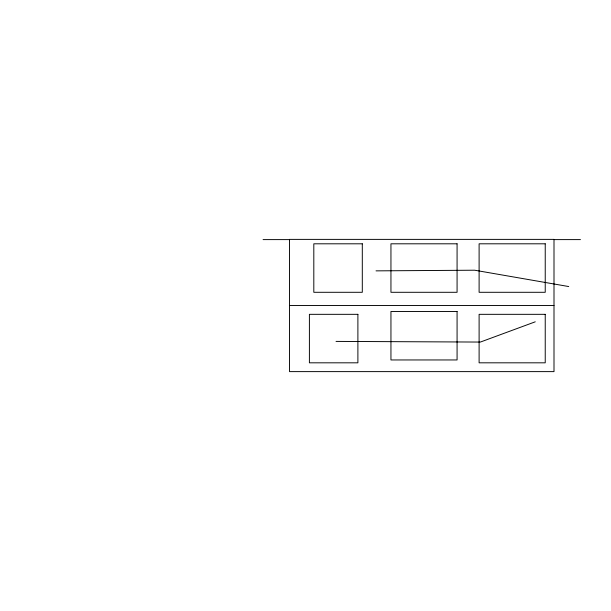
<?xml version="1.0" encoding="UTF-8"?>
<svg xmlns="http://www.w3.org/2000/svg" width="611" height="611" viewBox="0 0 611 611"><rect width="100%" height="100%" fill="white"/><g stroke="black" fill="none" stroke-linecap="round" stroke-linejoin="round"><path stroke-width="0.92" d="M535.251 321.814L480.383 342.061L336.035 341.404M376.032 270.864L474.663 270.215L568.719 286.544M263.074 239.604L289.522 239.604M554.001 239.604L580.45 239.604M289.522 305.5L554.001 305.5M554.001 239.382L289.522 239.382L289.522 371.618L554.001 371.618L554.001 239.382M362.3 243.804L313.81 243.804L313.81 292.295L362.3 292.295L362.3 243.804M457.074 243.804L390.948 243.804L390.948 292.295L457.074 292.295L457.074 243.804M545.233 243.804L479.108 243.804L479.108 292.295L545.233 292.295L545.233 243.804M457.074 311.465L390.948 311.465L390.948 359.955L457.074 359.955L457.074 311.465M357.893 314.329L309.403 314.329L309.403 362.819L357.893 362.819L357.893 314.329M545.233 314.329L479.108 314.329L479.108 362.819L545.233 362.819L545.233 314.329"/></g></svg>
